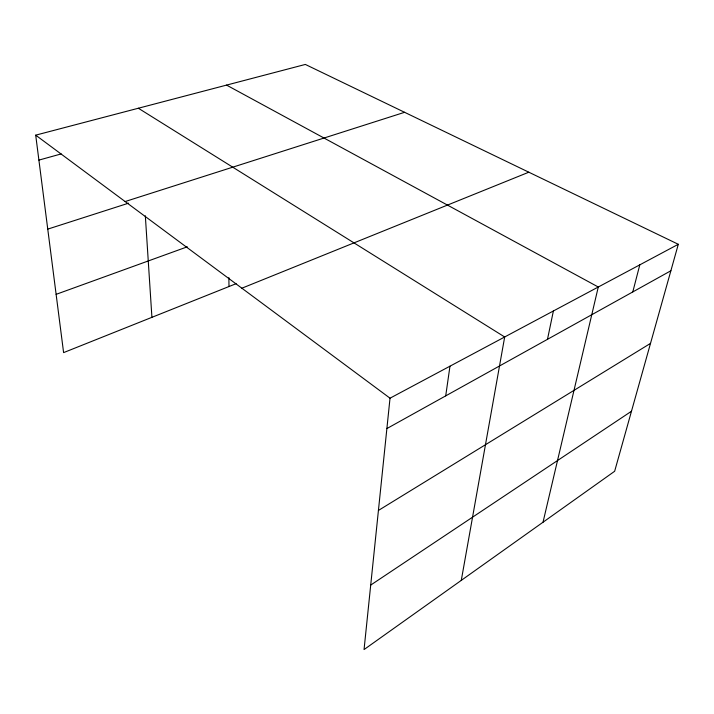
<?xml version="1.0" encoding="UTF-8"?>
<svg xmlns="http://www.w3.org/2000/svg" width="714" height="714" viewBox="0 0 714 714"><rect width="100%" height="100%" fill="white"/><g stroke="black" fill="none" stroke-linecap="round" stroke-linejoin="round"><path stroke-width="1.07" d="M678.3 244.295L390.022 398.189L364.051 649.561L614.647 471.267L678.3 244.295L305.342 64.439L35.7 135.16L63.6 352.618L236.129 283.681M445.714 395.868L449.972 366.184M461.28 580.384L504.682 336.981L138.346 108.233M547.486 339.328L553.386 310.983M543.024 522.229L598.278 287.01L226.561 85.1M632.791 291.928L639.798 264.849M370.718 585.069L631.479 411.246M378.429 510.448L650.516 343.38M386.89 428.561L670.883 270.758M241.867 288.206L528.815 172.208M56.12 294.346L187.3 246.821M47.758 229.123L128.6 203.169M125.128 201.544L404.606 112.303M38.904 160.106L61.217 153.912M35.7 135.16L390.022 398.189M145.326 215.798L151.921 317.328M228.882 277.63L228.989 286.537"/></g></svg>
